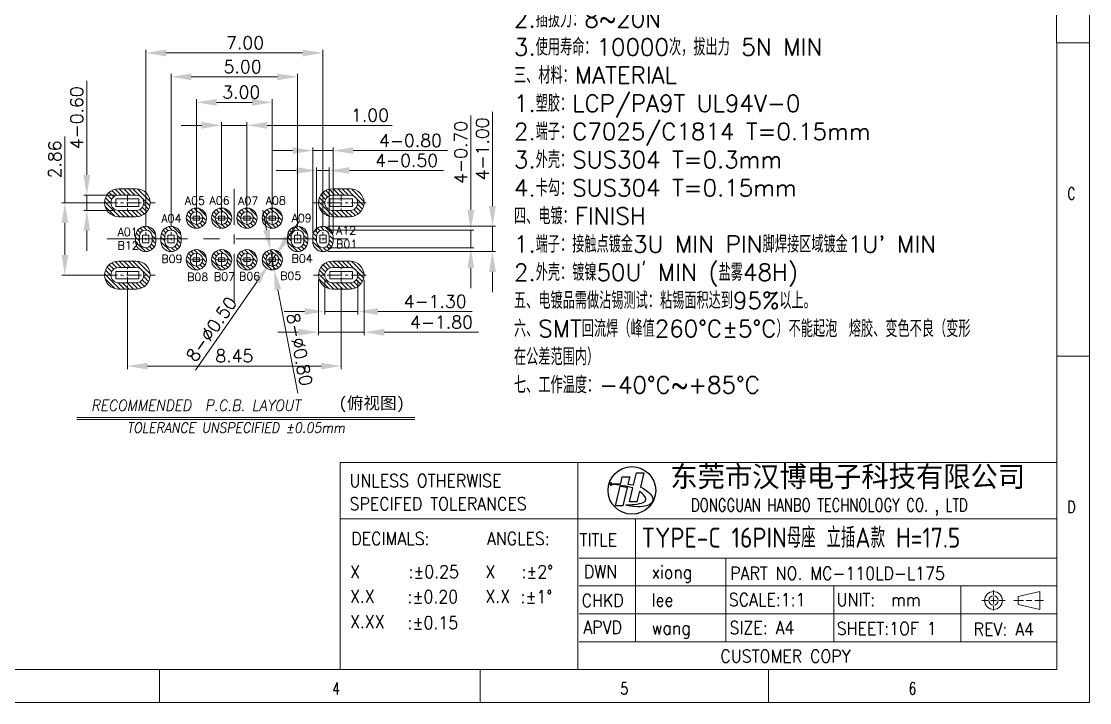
# Model space of a CAD drawing. Extents: x 2510 to 2661, y 709 to 762.
# Drawn here: x 2540.81 to 2583.01, y 709.97 to 736.9 of the extents above; entities that cross this region are included whole.
import ezdxf
from ezdxf.enums import TextEntityAlignment as Align

# ---------------------------------------------------------------- set-up
doc = ezdxf.new("R2010")
doc.units = 0
doc.header["$MEASUREMENT"] = 0
doc.linetypes.add('ACAD_ISO02W100', pattern=[15, 12, -3])
doc.linetypes.add('CENTER', pattern=[50.8, 31.75, -6.35, 6.35, -6.35])
doc.layers.get('0').update_dxf_attribs({"linetype": 'CONTINUOUS', "lineweight": 20})
doc.layers.get('DEFPOINTS').update_dxf_attribs({"linetype": 'CONTINUOUS', "lineweight": 9})
for name, color, linetype, lineweight in [('DIM', 3, 'CONTINUOUS', 9), ('HANBO', 7, 'CONTINUOUS', 9), ('NOTE', 82, 'CONTINUOUS', 18), ('screw', 33, 'CONTINUOUS', 13)]:
    doc.layers.add(name, color=color, linetype=linetype, lineweight=lineweight)
doc.layers.add('layer 1', color=7, linetype='CONTINUOUS')
doc.styles.add('3.5号字', font='gbenor.shx', dxfattribs={"height": 3.5, "bigfont": 'gbcbig.shx'})
doc.styles.add('ROMANS', font='ROMANS.SHX', dxfattribs={"bigfont": 'gbcbig.shx'})
doc.styles.get("Standard").update_dxf_attribs({"font": 'simplex.shx', "bigfont": 'gbcbig.shx'})
doc.styles.add('样式 1', font='gbenor.shx', dxfattribs={"height": 1.2, "bigfont": 'gbcbig.shx'})
doc.dimstyles.new('汉博电子', dxfattribs={"dimtxt": 0.5, "dimasz": 0.8, "dimexe": 0.12, "dimexo": 0.19, "dimgap": 0.15, "dimtad": 1, "dimzin": 1, "dimdsep": 46, "dimtxsty": 'ROMANS', "dimcen": 2.13, "dimclrd": 3, "dimclre": 3, "dimclrt": 2, "dimazin": 2, "dimtfac": 1, "dimtmove": 0, "dimatfit": 3, "dimfxl": 1, "dimlwd": 13, "dimlwe": 13, "dimarcsym": 0})

# ---------------------------------------------------------------- blocks, each defined once
blk = doc.blocks.new('hanbo')
at = {"layer": 'layer 1'}
blk.add_ellipse((-2.076, 0.258), major_axis=(0, 1.277), ratio=1, dxfattribs=at)
at = {"layer": 'layer 1', "color": 7}
for points, knots in [([(-3.194, 0.688), (-3.194, 0.688), (-3.219, 0.622), (-3.219, 0.622), (-3.219, 0.622), (-3.219, 0.622), (-3.292, 0.603), (-3.292, 0.603), (-3.292, 0.603), (-3.292, 0.603), (-3.224, 0.573), (-3.224, 0.573), (-3.224, 0.573), (-3.224, 0.573), (-3.207, 0.502), (-3.207, 0.502), (-3.207, 0.502), (-3.207, 0.502), (-3.179, 0.571), (-3.179, 0.571), (-3.179, 0.571), (-3.179, 0.571), (-3.146, 0.58), (-3.146, 0.58), (-3.146, 0.58), (-2.9, 0.551), (-2.236, 0.485), (-2.026, 0.388), (-2.026, 0.388), (-2.026, 0.388), (-2.198, -0.362), (-2.198, -0.362), (-2.198, -0.362), (-2.198, -0.362), (-1.803, -0.362), (-1.803, -0.362), (-1.803, -0.362), (-1.803, -0.362), (-1.666, 0.218), (-1.666, 0.218), (-1.666, 0.218), (-1.666, 0.218), (-1.423, 0.048), (-1.354, -0.114), (-1.354, -0.114), (-1.285, -0.277), (-1.377, -0.349), (-1.465, -0.39), (-1.465, -0.39), (-1.657, -0.485), (-2.207, -0.521), (-2.417, -0.528), (-2.417, -0.528), (-2.417, -0.528), (-2.141, -0.62), (-1.774, -0.625), (-1.774, -0.625), (-1.407, -0.63), (-1.101, -0.543), (-0.999, -0.398), (-0.999, -0.398), (-0.897, -0.254), (-0.952, -0.084), (-1.037, 0.011), (-1.037, 0.011), (-1.194, 0.188), (-1.397, 0.34), (-1.615, 0.434), (-1.615, 0.434), (-1.615, 0.434), (-1.438, 1.196), (-1.438, 1.196), (-1.438, 1.196), (-1.438, 1.196), (-1.834, 1.196), (-1.834, 1.196), (-1.834, 1.196), (-1.834, 1.196), (-1.985, 0.553), (-1.985, 0.553), (-1.985, 0.553), (-1.985, 0.553), (-2.278, 0.601), (-2.286, 0.602), (-2.286, 0.602), (-2.283, 0.625), (-2.196, 0.983), (-2.196, 0.983), (-2.196, 0.983), (-2.196, 0.983), (-2.591, 0.983), (-2.591, 0.983), (-2.591, 0.983), (-2.62, 0.866), (-2.653, 0.735), (-2.679, 0.625), (-2.679, 0.625), (-2.679, 0.625), (-3.155, 0.61), (-3.155, 0.61), (-3.155, 0.61), (-3.155, 0.61), (-3.176, 0.616), (-3.176, 0.616), (-3.176, 0.616), (-3.176, 0.616), (-3.194, 0.688), (-3.194, 0.688)], [0, 0, 0, 0, 0.035714, 0.035714, 0.035714, 0.035714, 0.071429, 0.071429, 0.071429, 0.071429, 0.107143, 0.107143, 0.107143, 0.107143, 0.142857, 0.142857, 0.142857, 0.142857, 0.178571, 0.178571, 0.178571, 0.178571, 0.214286, 0.214286, 0.214286, 0.214286, 0.25, 0.25, 0.25, 0.25, 0.285714, 0.285714, 0.285714, 0.285714, 0.321429, 0.321429, 0.321429, 0.321429, 0.357143, 0.357143, 0.357143, 0.357143, 0.392857, 0.392857, 0.392857, 0.392857, 0.428571, 0.428571, 0.428571, 0.428571, 0.464286, 0.464286, 0.464286, 0.464286, 0.5, 0.5, 0.5, 0.5, 0.535714, 0.535714, 0.535714, 0.535714, 0.571429, 0.571429, 0.571429, 0.571429, 0.607143, 0.607143, 0.607143, 0.607143, 0.642857, 0.642857, 0.642857, 0.642857, 0.678571, 0.678571, 0.678571, 0.678571, 0.714286, 0.714286, 0.714286, 0.714286, 0.75, 0.75, 0.75, 0.75, 0.785714, 0.785714, 0.785714, 0.785714, 0.821429, 0.821429, 0.821429, 0.821429, 0.857143, 0.857143, 0.857143, 0.857143, 0.892857, 0.892857, 0.892857, 0.892857, 0.928571, 0.928571, 0.928571, 0.928571, 1, 1, 1, 1]), ([(-2.71, 0.482), (-2.71, 0.482), (-2.96, -0.577), (-2.96, -0.577), (-2.96, -0.577), (-2.96, -0.577), (-2.562, -0.577), (-2.562, -0.577), (-2.562, -0.577), (-2.562, -0.577), (-2.328, 0.422), (-2.328, 0.422), (-2.328, 0.422), (-2.328, 0.422), (-2.551, 0.466), (-2.71, 0.482)], [0, 0, 0, 0, 0.2, 0.2, 0.2, 0.2, 0.4, 0.4, 0.4, 0.4, 0.6, 0.6, 0.6, 0.6, 1, 1, 1, 1])]:
    blk.add_open_spline(points, degree=3, knots=knots, dxfattribs=at)
blk = doc.blocks.new('*D28')
at = {"color": 3, "lineweight": 13, "transparency": 16777216}
for p, q in [((2542.527, 729.729), (2542.527, 732.353)), ((2544.206, 729.729), (2542.407, 729.729)), ((2542.527, 727.669), (2542.527, 728.929)), ((2544.206, 726.869), (2542.407, 726.869))]:
    blk.add_line(p, q, dxfattribs=at)
at = {"color": 3, "transparency": 16777216}
for points in [[(2542.394, 728.929), (2542.661, 728.929), (2542.527, 729.729)], [(2542.394, 727.669), (2542.661, 727.669), (2542.527, 726.869)]]:
    blk.add_solid(points, dxfattribs=at)
at = {"layer": 'DEFPOINTS', "color": 0, "transparency": 16777216}
for p in [(2542.527, 729.729), (2544.396, 729.729), (2544.396, 726.869)]:
    blk.add_point(p, dxfattribs=at)
at = {"color": 2, "transparency": 16777216, "insert": (2542.127, 731.441), "char_height": 0.5, "attachment_point": 5, "rotation": 90, "style": 'ROMANS'}
blk.add_mtext('2.86', dxfattribs=at)
blk = doc.blocks.new('*D29')
at = {"color": 3, "lineweight": 13, "transparency": 16777216}
for p, q in [((2543.394, 730.829), (2543.394, 734.548)), ((2544.506, 730.029), (2543.274, 730.029)), ((2543.394, 729.429), (2543.394, 730.029)), ((2544.506, 729.429), (2543.274, 729.429)), ((2543.394, 728.629), (2543.394, 727.829))]:
    blk.add_line(p, q, dxfattribs=at)
at = {"color": 3, "transparency": 16777216}
for points in [[(2543.261, 730.829), (2543.527, 730.829), (2543.394, 730.029)], [(2543.261, 728.629), (2543.527, 728.629), (2543.394, 729.429)]]:
    blk.add_solid(points, dxfattribs=at)
at = {"layer": 'DEFPOINTS', "color": 0, "transparency": 16777216}
for p in [(2543.394, 730.029), (2544.696, 730.029), (2544.696, 729.429)]:
    blk.add_point(p, dxfattribs=at)
at = {"color": 2, "transparency": 16777216, "insert": (2542.994, 733.088), "char_height": 0.5, "attachment_point": 5, "rotation": 90, "style": 'ROMANS'}
blk.add_mtext('4-0.60', dxfattribs=at)
blk = doc.blocks.new('*D30')
at = {"color": 3, "lineweight": 13, "transparency": 16777216}
for p, q in [((2544.996, 726.454), (2544.996, 723.157)), ((2553.446, 726.379), (2553.446, 723.157)), ((2552.646, 723.277), (2545.796, 723.277))]:
    blk.add_line(p, q, dxfattribs=at)
at = {"color": 3, "transparency": 16777216}
for points in [[(2545.796, 723.41), (2545.796, 723.143), (2544.996, 723.277)], [(2552.646, 723.41), (2552.646, 723.143), (2553.446, 723.277)]]:
    blk.add_solid(points, dxfattribs=at)
at = {"layer": 'DEFPOINTS', "color": 0, "transparency": 16777216}
for p in [(2544.996, 726.644), (2553.446, 726.569), (2544.996, 723.277)]:
    blk.add_point(p, dxfattribs=at)
at = {"color": 2, "transparency": 16777216, "insert": (2549.221, 723.677), "char_height": 0.5, "attachment_point": 5, "style": 'ROMANS'}
blk.add_mtext('8.45', dxfattribs=at)
blk = doc.blocks.new('*D31')
at = {"color": 3, "lineweight": 13, "transparency": 16777216}
for p, q in [((2552.796, 726.679), (2552.796, 725.312)), ((2554.096, 726.679), (2554.096, 725.312)), ((2551.996, 725.432), (2551.196, 725.432)), ((2552.796, 725.432), (2554.096, 725.432)), ((2554.896, 725.432), (2558.615, 725.432))]:
    blk.add_line(p, q, dxfattribs=at)
at = {"color": 3, "transparency": 16777216}
for points in [[(2551.996, 725.566), (2551.996, 725.299), (2552.796, 725.432)], [(2554.896, 725.566), (2554.896, 725.299), (2554.096, 725.432)]]:
    blk.add_solid(points, dxfattribs=at)
at = {"layer": 'DEFPOINTS', "color": 0, "transparency": 16777216}
for p in [(2552.796, 726.869), (2554.096, 726.869), (2554.096, 725.432)]:
    blk.add_point(p, dxfattribs=at)
at = {"color": 2, "transparency": 16777216, "insert": (2557.155, 725.832), "char_height": 0.5, "attachment_point": 5, "style": 'ROMANS'}
blk.add_mtext('4-1.30', dxfattribs=at)
blk = doc.blocks.new('*D32')
at = {"color": 3, "lineweight": 13, "transparency": 16777216}
for p, q in [((2545.721, 728.764), (2545.721, 735.769)), ((2551.921, 735.649), (2546.521, 735.649)), ((2552.721, 728.764), (2552.721, 735.769))]:
    blk.add_line(p, q, dxfattribs=at)
at = {"color": 3, "transparency": 16777216}
for points in [[(2546.521, 735.783), (2546.521, 735.516), (2545.721, 735.649)], [(2551.921, 735.783), (2551.921, 735.516), (2552.721, 735.649)]]:
    blk.add_solid(points, dxfattribs=at)
at = {"layer": 'DEFPOINTS', "color": 0, "transparency": 16777216}
for p in [(2545.721, 735.649), (2545.721, 728.574), (2552.721, 728.574)]:
    blk.add_point(p, dxfattribs=at)
at = {"color": 2, "transparency": 16777216, "insert": (2549.646, 736.049), "char_height": 0.5, "attachment_point": 5, "style": 'ROMANS'}
blk.add_mtext('7.00', dxfattribs=at)
blk = doc.blocks.new('*D33')
at = {"color": 3, "lineweight": 13, "transparency": 16777216}
for p, q in [((2546.721, 728.764), (2546.721, 734.826)), ((2551.721, 728.764), (2551.721, 734.826)), ((2550.921, 734.706), (2547.521, 734.706))]:
    blk.add_line(p, q, dxfattribs=at)
at = {"color": 3, "transparency": 16777216}
for points in [[(2547.521, 734.84), (2547.521, 734.573), (2546.721, 734.706)], [(2550.921, 734.84), (2550.921, 734.573), (2551.721, 734.706)]]:
    blk.add_solid(points, dxfattribs=at)
at = {"layer": 'DEFPOINTS', "color": 0, "transparency": 16777216}
for p in [(2546.721, 734.706), (2546.721, 728.574), (2551.721, 728.574)]:
    blk.add_point(p, dxfattribs=at)
at = {"color": 2, "transparency": 16777216, "insert": (2549.549, 735.106), "char_height": 0.5, "attachment_point": 5, "style": 'ROMANS'}
blk.add_mtext('5.00', dxfattribs=at)
blk = doc.blocks.new('*D35')
at = {"color": 3, "lineweight": 13, "transparency": 16777216}
for p, q in [((2547.721, 729.311), (2547.721, 733.818)), ((2549.921, 733.698), (2548.521, 733.698)), ((2550.721, 729.311), (2550.721, 733.818))]:
    blk.add_line(p, q, dxfattribs=at)
at = {"color": 3, "transparency": 16777216}
for points in [[(2548.521, 733.832), (2548.521, 733.565), (2547.721, 733.698)], [(2549.921, 733.832), (2549.921, 733.565), (2550.721, 733.698)]]:
    blk.add_solid(points, dxfattribs=at)
at = {"layer": 'DEFPOINTS', "color": 0, "transparency": 16777216}
for p in [(2547.721, 733.698), (2547.721, 729.121), (2550.721, 729.121)]:
    blk.add_point(p, dxfattribs=at)
at = {"color": 2, "transparency": 16777216, "insert": (2549.495, 734.098), "char_height": 0.5, "attachment_point": 5, "style": 'ROMANS'}
blk.add_mtext('3.00', dxfattribs=at)
blk = doc.blocks.new('*D36')
at = {"color": 3, "lineweight": 13, "transparency": 16777216}
for p, q in [((2547.921, 732.789), (2547.121, 732.789)), ((2548.721, 729.311), (2548.721, 732.909)), ((2548.721, 732.789), (2549.721, 732.789)), ((2549.721, 729.311), (2549.721, 732.909)), ((2550.521, 732.789), (2555.457, 732.789))]:
    blk.add_line(p, q, dxfattribs=at)
at = {"color": 3, "transparency": 16777216}
for points in [[(2547.921, 732.922), (2547.921, 732.655), (2548.721, 732.789)], [(2550.521, 732.922), (2550.521, 732.655), (2549.721, 732.789)]]:
    blk.add_solid(points, dxfattribs=at)
at = {"layer": 'DEFPOINTS', "color": 0, "transparency": 16777216}
for p in [(2548.721, 732.789), (2548.721, 729.121), (2549.721, 729.121)]:
    blk.add_point(p, dxfattribs=at)
at = {"color": 2, "transparency": 16777216, "insert": (2554.581, 733.189), "char_height": 0.5, "attachment_point": 5, "style": 'ROMANS'}
blk.add_mtext('1.00', dxfattribs=at)
blk = doc.blocks.new('*D34')
at = {"color": 3, "lineweight": 13, "transparency": 16777216}
for p, q in [((2551.521, 731.791), (2550.721, 731.791)), ((2552.321, 728.539), (2552.321, 731.911)), ((2552.321, 731.791), (2553.121, 731.791)), ((2553.121, 728.539), (2553.121, 731.911)), ((2553.921, 731.791), (2557.64, 731.791))]:
    blk.add_line(p, q, dxfattribs=at)
at = {"color": 3, "transparency": 16777216}
for points in [[(2551.521, 731.925), (2551.521, 731.658), (2552.321, 731.791)], [(2553.921, 731.925), (2553.921, 731.658), (2553.121, 731.791)]]:
    blk.add_solid(points, dxfattribs=at)
at = {"layer": 'DEFPOINTS', "color": 0, "transparency": 16777216}
for p in [(2552.321, 731.791), (2552.321, 728.349), (2553.121, 728.349)]:
    blk.add_point(p, dxfattribs=at)
at = {"color": 2, "transparency": 16777216, "insert": (2556.18, 732.191), "char_height": 0.5, "attachment_point": 5, "style": 'ROMANS'}
blk.add_mtext('4-0.80', dxfattribs=at)
blk = doc.blocks.new('*D37')
at = {"color": 3, "lineweight": 13, "transparency": 16777216}
for p, q in [((2551.321, 728.338), (2551.779, 728.995)), ((2550.864, 727.682), (2550.578, 727.272)), ((2547.682, 723.12), (2550.12, 726.616))]:
    blk.add_line(p, q, dxfattribs=at)
at = {"color": 3, "transparency": 16777216}
for points in [[(2551.212, 728.415), (2551.431, 728.262), (2550.864, 727.682)], [(2550.011, 726.692), (2550.229, 726.54), (2550.578, 727.272)]]:
    blk.add_solid(points, dxfattribs=at)
at = {"layer": 'DEFPOINTS', "color": 0, "transparency": 16777216}
for p in [(2550.864, 727.682), (2550.578, 727.272)]:
    blk.add_point(p, dxfattribs=at)
at = {"color": 2, "transparency": 16777216, "insert": (2548.318, 724.732), "char_height": 0.5, "attachment_point": 5, "rotation": 55.1079, "style": 'ROMANS'}
blk.add_mtext('8-∅0.50', dxfattribs=at)
blk = doc.blocks.new('*D38')
at = {"color": 3, "lineweight": 13, "transparency": 16777216}
for p, q in [((2550.496, 728.656), (2550.347, 729.442)), ((2550.646, 727.87), (2550.796, 727.084)), ((2551.726, 722.2), (2550.945, 726.298))]:
    blk.add_line(p, q, dxfattribs=at)
at = {"color": 3, "transparency": 16777216}
for points in [[(2550.627, 728.681), (2550.365, 728.631), (2550.646, 727.87)], [(2551.076, 726.323), (2550.814, 726.273), (2550.796, 727.084)]]:
    blk.add_solid(points, dxfattribs=at)
at = {"layer": 'DEFPOINTS', "color": 0, "transparency": 16777216}
for p in [(2550.646, 727.87), (2550.796, 727.084)]:
    blk.add_point(p, dxfattribs=at)
at = {"color": 2, "transparency": 16777216, "insert": (2551.803, 723.931), "char_height": 0.5, "attachment_point": 5, "rotation": 280.7829, "style": 'ROMANS'}
blk.add_mtext('8-∅0.80', dxfattribs=at)
blk = doc.blocks.new('*D39')
at = {"color": 3, "lineweight": 13, "transparency": 16777216}
for p, q in [((2552.546, 726.679), (2552.546, 724.493)), ((2554.346, 726.679), (2554.346, 724.493)), ((2551.746, 724.613), (2550.946, 724.613)), ((2552.546, 724.613), (2554.346, 724.613)), ((2555.146, 724.613), (2558.865, 724.613))]:
    blk.add_line(p, q, dxfattribs=at)
at = {"color": 3, "transparency": 16777216}
for points in [[(2551.746, 724.747), (2551.746, 724.48), (2552.546, 724.613)], [(2555.146, 724.747), (2555.146, 724.48), (2554.346, 724.613)]]:
    blk.add_solid(points, dxfattribs=at)
at = {"layer": 'DEFPOINTS', "color": 0, "transparency": 16777216}
for p in [(2552.546, 726.869), (2554.346, 726.869), (2554.346, 724.613)]:
    blk.add_point(p, dxfattribs=at)
at = {"color": 2, "transparency": 16777216, "insert": (2557.405, 725.013), "char_height": 0.5, "attachment_point": 5, "style": 'ROMANS'}
blk.add_mtext('4-1.80', dxfattribs=at)
blk = doc.blocks.new('*D40')
at = {"color": 3, "lineweight": 13, "transparency": 16777216}
for p, q in [((2551.671, 731.004), (2550.871, 731.004)), ((2552.471, 728.589), (2552.471, 731.124)), ((2552.471, 731.004), (2552.971, 731.004)), ((2552.971, 728.589), (2552.971, 731.124)), ((2553.771, 731.004), (2557.49, 731.004))]:
    blk.add_line(p, q, dxfattribs=at)
at = {"color": 3, "transparency": 16777216}
for points in [[(2551.671, 731.138), (2551.671, 730.871), (2552.471, 731.004)], [(2553.771, 731.138), (2553.771, 730.871), (2552.971, 731.004)]]:
    blk.add_solid(points, dxfattribs=at)
at = {"layer": 'DEFPOINTS', "color": 0, "transparency": 16777216}
for p in [(2552.471, 731.004), (2552.471, 728.399), (2552.971, 728.399)]:
    blk.add_point(p, dxfattribs=at)
at = {"color": 2, "transparency": 16777216, "insert": (2556.03, 731.404), "char_height": 0.5, "attachment_point": 5, "style": 'ROMANS'}
blk.add_mtext('4-0.50', dxfattribs=at)
blk = doc.blocks.new('*D41')
at = {"color": 3, "lineweight": 13, "transparency": 16777216}
for p, q in [((2558.564, 729.449), (2558.564, 733.18)), ((2552.911, 728.649), (2558.684, 728.649)), ((2558.564, 727.949), (2558.564, 728.649)), ((2552.911, 727.949), (2558.684, 727.949)), ((2558.564, 727.149), (2558.564, 726.349))]:
    blk.add_line(p, q, dxfattribs=at)
at = {"color": 3, "transparency": 16777216}
for points in [[(2558.431, 729.449), (2558.697, 729.449), (2558.564, 728.649)], [(2558.431, 727.149), (2558.697, 727.149), (2558.564, 727.949)]]:
    blk.add_solid(points, dxfattribs=at)
at = {"layer": 'DEFPOINTS', "color": 0, "transparency": 16777216}
for p in [(2552.721, 728.649), (2552.721, 727.949), (2558.564, 727.949)]:
    blk.add_point(p, dxfattribs=at)
at = {"color": 2, "transparency": 16777216, "insert": (2558.164, 731.721), "char_height": 0.5, "attachment_point": 5, "rotation": 90, "style": 'ROMANS'}
blk.add_mtext('4-0.70', dxfattribs=at)
blk = doc.blocks.new('*D42')
at = {"color": 3, "lineweight": 13, "transparency": 16777216}
for p, q in [((2559.42, 729.599), (2559.42, 733.318)), ((2552.911, 728.799), (2559.54, 728.799)), ((2559.42, 727.799), (2559.42, 728.799)), ((2552.911, 727.799), (2559.54, 727.799)), ((2559.42, 726.999), (2559.42, 726.199))]:
    blk.add_line(p, q, dxfattribs=at)
at = {"color": 3, "transparency": 16777216}
for points in [[(2559.286, 729.599), (2559.553, 729.599), (2559.42, 728.799)], [(2559.286, 726.999), (2559.553, 726.999), (2559.42, 727.799)]]:
    blk.add_solid(points, dxfattribs=at)
at = {"layer": 'DEFPOINTS', "color": 0, "transparency": 16777216}
for p in [(2552.721, 728.799), (2552.721, 727.799), (2559.42, 727.799)]:
    blk.add_point(p, dxfattribs=at)
at = {"color": 2, "transparency": 16777216, "insert": (2559.02, 731.858), "char_height": 0.5, "attachment_point": 5, "rotation": 90, "style": 'ROMANS'}
blk.add_mtext('4-1.00', dxfattribs=at)

msp = doc.modelspace()

# ---------------------------------------------------------------- hatches: boundary and pattern name
h = msp.add_hatch()
h.set_pattern_fill('ANSI31', color=256, scale=0.04, angle=90, style=0)
h.set_pattern_definition([(135, (3918.84972, 823.12077), (-0.089802561, -0.089802561), [])])
edge = h.paths.add_edge_path(flags=16)
edge.add_line((2545.346, 729.429), (2544.646, 729.429))
edge.add_arc((2544.646, 729.729), 0.3, 90, 270, ccw=False)
edge.add_line((2544.646, 730.029), (2545.346, 730.029))
edge.add_arc((2545.346, 729.729), 0.3, -90, 90, ccw=False)
edge = h.paths.add_edge_path()
edge.add_line((2545.346, 729.179), (2544.646, 729.179))
edge.add_arc((2544.646, 729.729), 0.55, 90, 270, ccw=False)
edge.add_line((2544.646, 730.279), (2545.346, 730.279))
edge.add_arc((2545.346, 729.729), 0.55, -90, 90, ccw=False)
h = msp.add_hatch()
h.set_pattern_fill('ANSI31', color=256, scale=0.04, angle=90, style=0)
h.set_pattern_definition([(135, (3927.29972, 823.12077), (-0.089802561, -0.089802561), [])])
edge = h.paths.add_edge_path(flags=16)
edge.add_line((2553.796, 729.429), (2553.096, 729.429))
edge.add_arc((2553.096, 729.729), 0.3, 90, 270, ccw=False)
edge.add_line((2553.096, 730.029), (2553.796, 730.029))
edge.add_arc((2553.796, 729.729), 0.3, -90, 90, ccw=False)
edge = h.paths.add_edge_path()
edge.add_line((2553.796, 729.179), (2553.096, 729.179))
edge.add_arc((2553.096, 729.729), 0.55, 90, 270, ccw=False)
edge.add_line((2553.096, 730.279), (2553.796, 730.279))
edge.add_arc((2553.796, 729.729), 0.55, -90, 90, ccw=False)
h = msp.add_hatch()
h.set_pattern_fill('ANSI31', color=256, scale=0.04, angle=90, style=0)
h.set_pattern_definition([(135, (2518.50048, 193.06537), (-0.08980256, -0.08980256), [])])
edge = h.paths.add_edge_path()
edge.add_arc((2547.721, 729.121), 0.4, 90, 450)
edge = h.paths.add_edge_path(flags=16)
edge.add_arc((2547.721, 729.121), 0.25, 90, 450)
h = msp.add_hatch()
h.set_pattern_fill('ANSI31', color=256, scale=0.04, angle=90, style=0)
h.set_pattern_definition([(135, (2519.50048, 193.06537), (-0.08980256, -0.08980256), [])])
edge = h.paths.add_edge_path()
edge.add_arc((2548.721, 729.121), 0.4, 90, 450)
edge = h.paths.add_edge_path(flags=16)
edge.add_arc((2548.721, 729.121), 0.25, 90, 450)
h = msp.add_hatch()
h.set_pattern_fill('ANSI31', color=256, scale=0.04, angle=90, style=0)
h.set_pattern_definition([(135, (2520.50048, 193.06537), (-0.08980256, -0.08980256), [])])
edge = h.paths.add_edge_path()
edge.add_arc((2549.721, 729.121), 0.4, 90, 450)
edge = h.paths.add_edge_path(flags=16)
edge.add_arc((2549.721, 729.121), 0.25, 90, 450)
h = msp.add_hatch()
h.set_pattern_fill('ANSI31', color=256, scale=0.04, angle=90, style=0)
h.set_pattern_definition([(135, (2521.50048, 193.06537), (-0.08980256, -0.08980256), [])])
edge = h.paths.add_edge_path()
edge.add_arc((2550.721, 729.121), 0.4, 90, 450)
edge = h.paths.add_edge_path(flags=16)
edge.add_arc((2550.721, 729.121), 0.25, 90, 450)
h = msp.add_hatch()
h.set_pattern_fill('ANSI31', color=256, scale=0.04, angle=90, style=0)
h.set_pattern_definition([(135, (3981.40356, 892.20937), (-0.089802561, -0.089802561), [])])
edge = h.paths.add_edge_path(flags=16)
edge.add_line((2545.971, 728.399), (2545.971, 728.199))
edge.add_arc((2545.721, 728.199), 0.25, 180, 360, ccw=False)
edge.add_line((2545.471, 728.199), (2545.471, 728.399))
edge.add_arc((2545.721, 728.399), 0.25, 0, 180, ccw=False)
edge = h.paths.add_edge_path()
edge.add_arc((2545.721, 728.199), 0.4, 180, 360)
edge.add_line((2546.121, 728.199), (2546.121, 728.399))
edge.add_arc((2545.721, 728.399), 0.4, 0, 180)
edge.add_line((2545.321, 728.399), (2545.321, 728.199))
h = msp.add_hatch()
h.set_pattern_fill('ANSI31', color=256, scale=0.04, angle=90, style=0)
h.set_pattern_definition([(135, (3982.40356, 892.20937), (-0.089802561, -0.089802561), [])])
edge = h.paths.add_edge_path(flags=16)
edge.add_line((2546.971, 728.399), (2546.971, 728.199))
edge.add_arc((2546.721, 728.199), 0.25, 180, 360, ccw=False)
edge.add_line((2546.471, 728.199), (2546.471, 728.399))
edge.add_arc((2546.721, 728.399), 0.25, 0, 180, ccw=False)
edge = h.paths.add_edge_path()
edge.add_arc((2546.721, 728.199), 0.4, 180, 360)
edge.add_line((2547.121, 728.199), (2547.121, 728.399))
edge.add_arc((2546.721, 728.399), 0.4, 0, 180)
edge.add_line((2546.321, 728.399), (2546.321, 728.199))
h = msp.add_hatch()
h.set_pattern_fill('ANSI31', color=256, scale=0.04, angle=90, style=0)
h.set_pattern_definition([(135, (3987.40356, 892.20937), (-0.089802561, -0.089802561), [])])
edge = h.paths.add_edge_path(flags=16)
edge.add_line((2551.971, 728.399), (2551.971, 728.199))
edge.add_arc((2551.721, 728.199), 0.25, 180, 360, ccw=False)
edge.add_line((2551.471, 728.199), (2551.471, 728.399))
edge.add_arc((2551.721, 728.399), 0.25, 0, 180, ccw=False)
edge = h.paths.add_edge_path()
edge.add_arc((2551.721, 728.199), 0.4, 180, 360)
edge.add_line((2552.121, 728.199), (2552.121, 728.399))
edge.add_arc((2551.721, 728.399), 0.4, 0, 180)
edge.add_line((2551.321, 728.399), (2551.321, 728.199))
h = msp.add_hatch()
h.set_pattern_fill('ANSI31', color=256, scale=0.04, angle=90, style=0)
h.set_pattern_definition([(135, (3988.40356, 892.20937), (-0.089802561, -0.089802561), [])])
edge = h.paths.add_edge_path(flags=16)
edge.add_line((2552.971, 728.399), (2552.971, 728.199))
edge.add_arc((2552.721, 728.199), 0.25, 180, 360, ccw=False)
edge.add_line((2552.471, 728.199), (2552.471, 728.399))
edge.add_arc((2552.721, 728.399), 0.25, 0, 180, ccw=False)
edge = h.paths.add_edge_path()
edge.add_arc((2552.721, 728.199), 0.4, 180, 360)
edge.add_line((2553.121, 728.199), (2553.121, 728.399))
edge.add_arc((2552.721, 728.399), 0.4, 0, 180)
edge.add_line((2552.321, 728.399), (2552.321, 728.199))
h = msp.add_hatch()
h.set_pattern_fill('ANSI31', color=256, scale=0.04, angle=90, style=0)
h.set_pattern_definition([(135, (2518.50048, 191.42159), (-0.08980256, -0.08980256), [])])
edge = h.paths.add_edge_path()
edge.add_arc((2547.721, 727.477), 0.4, 90, 450)
edge = h.paths.add_edge_path(flags=16)
edge.add_arc((2547.721, 727.477), 0.25, 90, 450)
h = msp.add_hatch()
h.set_pattern_fill('ANSI31', color=256, scale=0.04, angle=90, style=0)
h.set_pattern_definition([(135, (2519.50048, 191.42159), (-0.08980256, -0.08980256), [])])
edge = h.paths.add_edge_path()
edge.add_arc((2548.721, 727.477), 0.4, 90, 450)
edge = h.paths.add_edge_path(flags=16)
edge.add_arc((2548.721, 727.477), 0.25, 90, 450)
h = msp.add_hatch()
h.set_pattern_fill('ANSI31', color=256, scale=0.04, angle=90, style=0)
h.set_pattern_definition([(135, (2520.50048, 191.42159), (-0.08980256, -0.08980256), [])])
edge = h.paths.add_edge_path()
edge.add_arc((2549.721, 727.477), 0.4, 90, 450)
edge = h.paths.add_edge_path(flags=16)
edge.add_arc((2549.721, 727.477), 0.25, 90, 450)
h = msp.add_hatch()
h.set_pattern_fill('ANSI31', color=256, scale=0.04, angle=90, style=0)
h.set_pattern_definition([(135, (2521.50048, 191.42159), (-0.08980256, -0.08980256), [])])
edge = h.paths.add_edge_path()
edge.add_arc((2550.721, 727.477), 0.4, 0, 360)
edge = h.paths.add_edge_path(flags=16)
edge.add_arc((2550.721, 727.477), 0.25, 0, 360)
h = msp.add_hatch()
h.set_pattern_fill('ANSI31', color=256, scale=0.04, angle=90, style=0)
h.set_pattern_definition([(135, (3918.84972, 820.26077), (-0.089802561, -0.089802561), [])])
edge = h.paths.add_edge_path(flags=16)
edge.add_line((2545.346, 726.569), (2544.646, 726.569))
edge.add_arc((2544.646, 726.869), 0.3, 90, 270, ccw=False)
edge.add_line((2544.646, 727.169), (2545.346, 727.169))
edge.add_arc((2545.346, 726.869), 0.3, -90, 90, ccw=False)
edge = h.paths.add_edge_path()
edge.add_line((2545.346, 726.319), (2544.646, 726.319))
edge.add_arc((2544.646, 726.869), 0.55, 90, 270, ccw=False)
edge.add_line((2544.646, 727.419), (2545.346, 727.419))
edge.add_arc((2545.346, 726.869), 0.55, -90, 90, ccw=False)
h = msp.add_hatch()
h.set_pattern_fill('ANSI31', color=256, scale=0.04, angle=90, style=0)
h.set_pattern_definition([(135, (3927.29972, 820.26077), (-0.089802561, -0.089802561), [])])
edge = h.paths.add_edge_path(flags=16)
edge.add_line((2553.796, 726.569), (2553.096, 726.569))
edge.add_arc((2553.096, 726.869), 0.3, 90, 270, ccw=False)
edge.add_line((2553.096, 727.169), (2553.796, 727.169))
edge.add_arc((2553.796, 726.869), 0.3, -90, 90, ccw=False)
edge = h.paths.add_edge_path()
edge.add_line((2553.796, 726.319), (2553.096, 726.319))
edge.add_arc((2553.096, 726.869), 0.55, 90, 270, ccw=False)
edge.add_line((2553.096, 727.419), (2553.796, 727.419))
edge.add_arc((2553.796, 726.869), 0.55, -90, 90, ccw=False)

# ---------------------------------------------------------------- linework, layer by layer
for p, q in [((2544.646, 730.279), (2545.346, 730.279)), ((2553.796, 730.279), (2553.096, 730.279)), ((2544.646, 730.029), (2545.346, 730.029)), ((2553.796, 730.029), (2553.096, 730.029)), ((2544.646, 729.429), (2545.346, 729.429)), ((2553.796, 729.429), (2553.096, 729.429)), ((2544.646, 729.179), (2545.346, 729.179)), ((2553.796, 729.179), (2553.096, 729.179)), ((2545.321, 728.399), (2545.321, 728.199)), ((2545.471, 728.399), (2545.471, 728.199)), ((2545.971, 728.399), (2545.971, 728.199)), ((2546.121, 728.399), (2546.121, 728.199)), ((2546.321, 728.399), (2546.321, 728.199)), ((2546.471, 728.399), (2546.471, 728.199)), ((2546.971, 728.399), (2546.971, 728.199)), ((2547.121, 728.399), (2547.121, 728.199)), ((2551.321, 728.399), (2551.321, 728.199)), ((2551.471, 728.399), (2551.471, 728.199)), ((2551.971, 728.399), (2551.971, 728.199)), ((2552.121, 728.399), (2552.121, 728.199)), ((2552.321, 728.399), (2552.321, 728.199)), ((2552.471, 728.399), (2552.471, 728.199)), ((2552.971, 728.399), (2552.971, 728.199)), ((2553.121, 728.399), (2553.121, 728.199)), ((2544.646, 727.419), (2545.346, 727.419)), ((2544.646, 727.169), (2545.346, 727.169)), ((2553.796, 727.419), (2553.096, 727.419)), ((2553.796, 727.169), (2553.096, 727.169)), ((2544.646, 726.569), (2545.346, 726.569)), ((2544.646, 726.319), (2545.346, 726.319)), ((2553.796, 726.569), (2553.096, 726.569)), ((2553.796, 726.319), (2553.096, 726.319))]:
    msp.add_line(p, q)
at = {"color": 1, "linetype": 'CENTER', "ltscale": 0.018659}
msp.add_line((2544.014, 729.729), (2546.093, 729.729), dxfattribs=at)
at = {"color": 3}
for p, q in [((2544.546, 729.579), (2544.546, 729.879)), ((2544.546, 729.879), (2545.446, 729.879)), ((2545.446, 729.879), (2545.446, 729.579)), ((2552.996, 729.579), (2552.996, 729.879)), ((2552.996, 729.879), (2553.896, 729.879)), ((2553.896, 729.879), (2553.896, 729.579)), ((2545.446, 729.579), (2544.546, 729.579)), ((2553.896, 729.579), (2552.996, 729.579)), ((2547.596, 729.046), (2547.596, 729.196)), ((2547.596, 729.196), (2547.846, 729.196)), ((2547.846, 729.046), (2547.596, 729.046)), ((2547.846, 729.196), (2547.846, 729.046)), ((2548.596, 729.046), (2548.596, 729.196)), ((2548.596, 729.196), (2548.846, 729.196)), ((2548.846, 729.046), (2548.596, 729.046)), ((2548.846, 729.196), (2548.846, 729.046)), ((2549.596, 729.046), (2549.596, 729.196)), ((2549.596, 729.196), (2549.846, 729.196)), ((2549.846, 729.046), (2549.596, 729.046)), ((2549.846, 729.196), (2549.846, 729.046)), ((2550.596, 729.046), (2550.596, 729.196)), ((2550.596, 729.196), (2550.846, 729.196)), ((2550.846, 729.046), (2550.596, 729.046)), ((2550.846, 729.196), (2550.846, 729.046)), ((2545.596, 728.299), (2545.596, 728.449)), ((2545.596, 728.449), (2545.721, 728.449)), ((2545.721, 728.449), (2545.846, 728.449)), ((2545.846, 728.449), (2545.846, 728.299)), ((2546.596, 728.299), (2546.596, 728.449)), ((2546.596, 728.449), (2546.721, 728.449)), ((2546.721, 728.449), (2546.846, 728.449)), ((2546.846, 728.449), (2546.846, 728.299)), ((2551.596, 728.299), (2551.596, 728.449)), ((2551.596, 728.449), (2551.721, 728.449)), ((2551.721, 728.449), (2551.846, 728.449)), ((2551.846, 728.449), (2551.846, 728.299)), ((2552.596, 728.299), (2552.596, 728.449)), ((2552.596, 728.449), (2552.721, 728.449)), ((2552.721, 728.449), (2552.846, 728.449)), ((2552.846, 728.449), (2552.846, 728.299)), ((2545.596, 728.149), (2545.596, 728.299)), ((2545.596, 728.149), (2545.721, 728.149)), ((2545.721, 728.149), (2545.846, 728.149)), ((2545.846, 728.299), (2545.846, 728.149)), ((2546.596, 728.149), (2546.596, 728.299)), ((2546.596, 728.149), (2546.721, 728.149)), ((2546.721, 728.149), (2546.846, 728.149)), ((2546.846, 728.299), (2546.846, 728.149)), ((2551.596, 728.149), (2551.596, 728.299)), ((2551.596, 728.149), (2551.721, 728.149)), ((2551.721, 728.149), (2551.846, 728.149)), ((2551.846, 728.299), (2551.846, 728.149)), ((2552.596, 728.149), (2552.596, 728.299)), ((2552.596, 728.149), (2552.721, 728.149)), ((2552.721, 728.149), (2552.846, 728.149)), ((2552.846, 728.299), (2552.846, 728.149)), ((2547.596, 727.402), (2547.596, 727.552)), ((2547.596, 727.552), (2547.846, 727.552)), ((2547.846, 727.402), (2547.596, 727.402)), ((2547.846, 727.552), (2547.846, 727.402)), ((2548.596, 727.402), (2548.596, 727.552)), ((2548.596, 727.552), (2548.846, 727.552)), ((2548.846, 727.402), (2548.596, 727.402)), ((2548.846, 727.552), (2548.846, 727.402)), ((2549.596, 727.402), (2549.596, 727.552)), ((2549.596, 727.552), (2549.846, 727.552)), ((2549.846, 727.402), (2549.596, 727.402)), ((2549.846, 727.552), (2549.846, 727.402)), ((2550.596, 727.402), (2550.596, 727.552)), ((2550.596, 727.552), (2550.846, 727.552)), ((2550.846, 727.402), (2550.596, 727.402)), ((2550.846, 727.552), (2550.846, 727.402)), ((2544.546, 726.719), (2544.546, 727.019)), ((2544.546, 727.019), (2545.446, 727.019)), ((2545.446, 726.719), (2544.546, 726.719)), ((2545.446, 727.019), (2545.446, 726.719)), ((2552.996, 726.719), (2552.996, 727.019)), ((2552.996, 727.019), (2553.896, 727.019)), ((2553.896, 726.719), (2552.996, 726.719)), ((2553.896, 727.019), (2553.896, 726.719))]:
    msp.add_line(p, q, dxfattribs=at)
at = {"color": 1, "linetype": 'CENTER', "ltscale": 0.00821}
msp.add_line((2544.996, 730.059), (2544.996, 729.399), dxfattribs=at)
at = {"color": 240, "linetype": 'CENTER', "ltscale": 0.018659}
for p, q in [((2554.427, 729.729), (2552.349, 729.729)), ((2544.014, 726.869), (2546.093, 726.869)), ((2554.427, 726.869), (2552.349, 726.869))]:
    msp.add_line(p, q, dxfattribs=at)
at = {"color": 240, "linetype": 'CENTER', "ltscale": 0.00821}
for p, q in [((2553.446, 730.059), (2553.446, 729.399)), ((2544.996, 726.539), (2544.996, 727.199)), ((2553.446, 726.539), (2553.446, 727.199))]:
    msp.add_line(p, q, dxfattribs=at)
at = {"color": 240, "linetype": 'CENTER', "ltscale": 0.015549}
for p, q in [((2547.721, 728.846), (2547.721, 729.396)), ((2548.721, 728.846), (2548.721, 729.396)), ((2549.721, 728.846), (2549.721, 729.396)), ((2550.721, 728.846), (2550.721, 729.396)), ((2547.996, 729.121), (2547.446, 729.121)), ((2548.996, 729.121), (2548.446, 729.121)), ((2549.996, 729.121), (2549.446, 729.121)), ((2550.996, 729.121), (2550.446, 729.121))]:
    msp.add_line(p, q, dxfattribs=at)
at = {"color": 1, "linetype": 'CENTER', "ltscale": 0.004}
for p, q in [((2545.721, 728.574), (2545.721, 728.149)), ((2546.721, 728.574), (2546.721, 728.149))]:
    msp.add_line(p, q, dxfattribs=at)
at = {"color": 240, "linetype": 'CENTER', "ltscale": 0.004}
for p, q in [((2551.721, 728.574), (2551.721, 728.149)), ((2552.721, 728.574), (2552.721, 728.149))]:
    msp.add_line(p, q, dxfattribs=at)
at = {"color": 1, "linetype": 'CENTER', "ltscale": 0.003}
for p, q in [((2545.846, 728.299), (2545.596, 728.299)), ((2546.846, 728.299), (2546.596, 728.299)), ((2551.846, 728.299), (2551.596, 728.299)), ((2552.846, 728.299), (2552.596, 728.299))]:
    msp.add_line(p, q, dxfattribs=at)
at = {"color": 1, "linetype": 'CENTER', "ltscale": 0.015549}
for p, q in [((2547.721, 727.202), (2547.721, 727.752)), ((2548.721, 727.202), (2548.721, 727.752)), ((2549.721, 727.202), (2549.721, 727.752)), ((2550.721, 727.202), (2550.721, 727.752)), ((2547.996, 727.477), (2547.446, 727.477)), ((2548.996, 727.477), (2548.446, 727.477)), ((2549.996, 727.477), (2549.446, 727.477)), ((2550.996, 727.477), (2550.446, 727.477))]:
    msp.add_line(p, q, dxfattribs=at)
for centre in [(2547.721, 729.121), (2548.721, 729.121), (2549.721, 729.121), (2550.721, 729.121), (2547.721, 727.477), (2548.721, 727.477), (2549.721, 727.477), (2550.721, 727.477)]:
    msp.add_circle(centre, 0.4)
at = {"color": 7, "linetype": 'Continuous'}
for centre in [(2547.721, 729.121), (2548.721, 729.121), (2549.721, 729.121), (2550.721, 729.121), (2547.721, 727.477), (2548.721, 727.477), (2549.721, 727.477), (2550.721, 727.477)]:
    msp.add_circle(centre, 0.25, dxfattribs=at)
for centre, radius, start, end in [((2544.646, 729.729), 0.55, 90, 270), ((2545.346, 729.729), 0.55, 270, 90), ((2553.096, 729.729), 0.55, 90, 270), ((2553.796, 729.729), 0.55, 270, 90), ((2544.646, 729.729), 0.3, 90, 270), ((2545.346, 729.729), 0.3, 270, 90), ((2553.096, 729.729), 0.3, 90, 270), ((2553.796, 729.729), 0.3, 270, 90), ((2545.721, 728.399), 0.4, 0, 180), ((2545.721, 728.399), 0.25, 0, 180), ((2546.721, 728.399), 0.4, 0, 180), ((2546.721, 728.399), 0.25, 0, 180), ((2551.721, 728.399), 0.4, 0, 180), ((2551.721, 728.399), 0.25, 0, 180), ((2552.721, 728.399), 0.4, 0, 180), ((2552.721, 728.399), 0.25, 0, 180), ((2545.721, 728.199), 0.4, 180, 360), ((2545.721, 728.199), 0.25, 180, 360), ((2546.721, 728.199), 0.4, 180, 360), ((2546.721, 728.199), 0.25, 180, 360), ((2551.721, 728.199), 0.4, 180, 360), ((2551.721, 728.199), 0.25, 180, 360), ((2552.721, 728.199), 0.4, 180, 360), ((2552.721, 728.199), 0.25, 180, 360), ((2544.646, 726.869), 0.55, 90, 270), ((2544.646, 726.869), 0.3, 90, 270), ((2545.346, 726.869), 0.55, 270, 90), ((2545.346, 726.869), 0.3, 270, 90), ((2553.096, 726.869), 0.55, 90, 270), ((2553.096, 726.869), 0.3, 90, 270), ((2553.796, 726.869), 0.55, 270, 90), ((2553.796, 726.869), 0.3, 270, 90)]:
    msp.add_arc(centre, radius, start, end)
at = {"layer": 'DIM'}
for p, q in [((2543.002, 721.245), (2556.349, 721.245)), ((2543.002, 721.167), (2556.349, 721.167))]:
    msp.add_line(p, q, dxfattribs=at)
at = {"layer": 'HANBO'}
for p, q in [((2581.707, 736.048), (2583.011, 736.048)), ((2581.707, 723.662), (2583.011, 723.662)), ((2553.405, 719.463), (2581.709, 719.463)), ((2565.064, 712.38), (2565.064, 717.238)), ((2562.839, 715.689), (2581.707, 715.689)), ((2568.644, 712.38), (2568.644, 715.689)), ((2562.839, 714.586), (2581.707, 714.586)), ((2572.902, 714.586), (2572.902, 712.38)), ((2577.922, 714.586), (2577.922, 712.38)), ((2579.214, 714.236), (2579.214, 714.421)), ((2579.214, 713.897), (2579.214, 714.123)), ((2580.181, 714.172), (2581.047, 714.362)), ((2580.181, 714.172), (2580.181, 713.85)), ((2581.047, 714.362), (2581.047, 713.658)), ((2578.989, 714.01), (2578.75, 714.01)), ((2579.101, 714.01), (2579.327, 714.01)), ((2579.214, 713.784), (2579.214, 713.616)), ((2579.44, 714.01), (2579.679, 714.01)), ((2580.393, 714.01), (2580.02, 714.01)), ((2580.181, 713.85), (2581.047, 713.658)), ((2580.506, 714.01), (2580.732, 714.01)), ((2580.845, 714.01), (2581.189, 714.01)), ((2562.839, 713.483), (2581.707, 713.483)), ((2562.839, 712.38), (2581.707, 712.38)), ((2546.266, 711.277), (2546.266, 709.973)), ((2558.935, 711.277), (2558.935, 709.973)), ((2570.321, 711.277), (2570.321, 709.973))]:
    msp.add_line(p, q, dxfattribs=at)
at = {"layer": 'HANBO', "color": 7, "linetype": 'Continuous'}
for p, q in [((2553.405, 719.463), (2553.405, 711.277)), ((2562.798, 711.277), (2562.798, 719.463)), ((2553.405, 717.238), (2581.707, 717.238))]:
    msp.add_line(p, q, dxfattribs=at)
at = {"layer": 'HANBO', "linetype": 'Continuous', "lineweight": 0}
for points in [[(2509.521, 762.122), (2583.011, 762.122), (2583.011, 709.973), (2509.521, 709.973)], [(2510.825, 760.818), (2581.707, 760.818), (2581.709, 711.277), (2510.825, 711.277)]]:
    msp.add_lwpolyline(points, close=True, dxfattribs=at)
at = {"layer": 'HANBO'}
for radius in [0.352, 0.184]:
    msp.add_circle((2579.214, 714.01), radius, dxfattribs=at)
at = {"layer": 'screw', "color": 240, "linetype": 'CENTER', "ltscale": 0.06}
msp.add_line((2549.221, 725.809), (2549.221, 730.277), dxfattribs=at)
at = {"layer": 'screw', "color": 240, "linetype": 'CENTER', "ltscale": 0.1}
msp.add_line((2544.195, 728.299), (2553.884, 728.299), dxfattribs=at)

# ---------------------------------------------------------------- block references
at = {"layer": 'HANBO', "xscale": 0.7359897600000003, "yscale": 0.7359897600000003, "zscale": 0.7359897600000003}
msp.add_blockref('hanbo', (2566.456, 718.171), dxfattribs=at)

# ---------------------------------------------------------------- texts
at = {"color": 2, "oblique": 10, "width": 0.9}
for s, height, p in [('RECOMMENDED  P.C.B. LAYOUT ', 0.44, (2543.564, 721.503)), ('TOLERANCE UNSPECIFIED %%p0.05mm ', 0.4, (2544.982, 720.639))]:
    msp.add_text(s, height=height, dxfattribs=at).set_placement(p)
at = {"color": 2, "char_height": 0.32}
for s, insert, attachment_point in [('\\A1; A05', (2547.047, 729.973), 1), ('\\A1; A06', (2548.023, 729.978), 1), ('\\A1; A07', (2549.155, 729.968), 1), ('\\A1; A08', (2550.241, 729.978), 1), ('\\A1;A04\\P\\P\\PB09', (2546.338, 727.352), 7), ('\\A1;A09\\P\\P\\PB04', (2551.483, 727.366), 7), ('\\A1;A01\\PB12', (2544.609, 727.881), 7), ('\\A1;A12\\PB01', (2553.241, 727.941), 7), ('\\A1;B08', (2547.357, 726.961), 1), ('\\A1; B07', (2548.197, 726.97), 1), ('\\A1;B06', (2549.407, 726.983), 1), ('\\A1;B05', (2551.03, 727.004), 1)]:
    msp.add_mtext(s, dxfattribs=dict(at, insert=insert, attachment_point=attachment_point))
at = {"layer": 'HANBO', "style": 'ROMANS', "width": 0.75}
for s, p in [('C', (2582.291, 729.855)), ('D', (2582.291, 717.47)), ('4', (2553.242, 710.294)), ('5', (2564.628, 710.294)), ('6', (2576.014, 710.294))]:
    msp.add_text(s, height=0.479, dxfattribs=at).set_placement(p, align=Align.CENTER)
at = {"layer": 'HANBO', "color": 7, "style": '3.5号字', "width": 1.6}
msp.add_text('东莞市汉博电子科技有限公司', height=0.93593, dxfattribs=at).set_placement((2566.445, 718.409))
at = {"layer": 'HANBO', "style": 'ROMANS'}
for s, height, width, p in [('UNLESS OTHERWISE  ', 0.50673, 0.9, (2553.773, 718.491)), ('SPECIFED TOLERANCES', 0.50673, 0.9, (2553.773, 717.579)), ('DONGGUAN HANBO TECHNOLOGY CO. , LTD', 0.50673, 0.75, (2567.263, 717.53)), ('DECIMALS:', 0.5067, 0.9, (2553.842, 716.205)), ('ANGLES:', 0.5067, 0.9, (2559.2, 716.205)), ('TITLE', 0.5067, 0.9, (2562.856, 716.158)), ('X        ', 0.5067, 0.9, (2553.79, 714.888)), (':%%P0.25', 0.5067, 0.9, (2556.1, 714.893)), ('X        ', 0.5067, 0.9, (2559.138, 714.888)), (':%%P2%%d', 0.5067, 0.9, (2560.565, 714.893)), ('DWN', 0.5067, 0.9, (2563.033, 714.894)), ('xiong', 0.5067, 0.9, (2565.706, 714.879)), ('PART NO. MC-110LD-L175', 0.50673, 0.9, (2568.809, 714.833)), ('X.X        ', 0.50673, 0.9, (2553.79, 713.921)), (':%%P0.20', 0.5067, 0.9, (2556.068, 713.908)), ('X.X        ', 0.50673, 0.9, (2559.138, 713.921)), (':%%P1%%d', 0.5067, 0.9, (2560.533, 713.908)), ('CHKD', 0.5067, 0.9, (2562.942, 713.76)), ('lee', 0.5067, 0.9, (2565.706, 713.776)), ('SCALE:1:1', 0.5067, 0.9, (2568.758, 713.792)), ('UNIT:  mm', 0.5067, 0.9, (2573.015, 713.792)), ('X.XX        ', 0.50673, 0.9, (2553.79, 712.92)), (':%%P0.15', 0.5067, 0.9, (2556.068, 712.877)), ('APVD', 0.5067, 0.9, (2563.007, 712.698)), ('wang', 0.5067, 0.9, (2565.706, 712.673)), ('SIZE: A4', 0.5067, 0.9, (2568.786, 712.684)), ('SHEET:1OF 1', 0.50673, 0.9, (2573.021, 712.65)), ('REV: A4', 0.5067, 0.9, (2578.429, 712.621)), ('CUSTOMER COPY', 0.50673, 0.9, (2568.427, 711.556))]:
    msp.add_text(s, height=height, dxfattribs=dict(at, width=width)).set_placement(p)
at = {"layer": 'HANBO', "style": '样式 1'}
msp.add_text('TYPE-C 16PIN母座 立插A款 H=17.5', height=0.792, dxfattribs=at).set_placement((2565.311, 716.099))
at = {"layer": 'HANBO', "color": 3, "insert": (2560.269, 746.233), "char_height": 0.667574, "width": 18.10165, "attachment_point": 1, "style": 'ROMANS'}
msp.add_mtext("特性:^J一、电气性能：ELCTRICAL^J1.额定电流：5.0A^J2.接触阻抗：40MILLIOHMS MAX^J3.耐电压：150V AC/1mA MAX  ^J4:绝缘阻抗；150V DC/100 MEGA OHMS MIN^J二、机械性能:^J1.插入力:5~20N^J2.插拔力：8~20N^J3.使用寿命：10000次，拔出力 5N MIN^J三、材料：MATERIAL^J1.塑胶：LCP/PA9T UL94V-0^J2.端子：C7025/C1814 T=0.15mm^J3.外壳：SUS304 T=0.3mm^J4.卡勾：SUS304 T=0.15mm^J四、电镀：FINISH^J1.端子：接触点镀金3U MIN PIN脚焊接区域镀金1U' MIN^J2.外壳：镀镍50U’ MIN (盐雾48H)^J五、电镀品需做沾锡测试：粘锡面积达到95%以上。^J六、SMT回流焊（峰值260°C±5°C）不能起泡 熔胶、变色不良（变形在公差范围内）^J七、工作温度：-40°C~+85°C", dxfattribs=at)
at = {"layer": 'NOTE', "color": 0, "linetype": 'ACAD_ISO02W100', "insert": (2553.342, 722.054), "char_height": 0.48, "width": 3.57191, "attachment_point": 1, "style": 'ROMANS'}
msp.add_mtext('{\\fSimSun|b0|i0|c134|p2;\\C2;(俯视图)}', dxfattribs=at)

# ---------------------------------------------------------------- dimensions: what is measured, and where the dimension line sits
at = {"color": 2}
for base, p1, p2, angle, picture, middle in [((2545.721, 735.649), (2552.721, 728.574), (2545.721, 728.574), 180, '*D32', (2549.646, 735.649)), ((2546.721, 734.706), (2551.721, 728.574), (2546.721, 728.574), 180, '*D33', (2549.549, 734.706)), ((2547.721, 733.698), (2550.721, 729.121), (2547.721, 729.121), 180, '*D35', (2549.495, 733.698)), ((2548.721, 732.789), (2549.721, 729.121), (2548.721, 729.121), 180, '*D36', (2554.581, 732.789)), ((2542.527, 729.729), (2544.396, 726.869), (2544.396, 729.729), 90, '*D28', (2542.527, 731.441)), ((2544.996, 723.277), (2553.446, 726.569), (2544.996, 726.644), 180, '*D30', (2549.221, 723.277))]:
    dim = msp.add_linear_dim(base=base, p1=p1, p2=p2, angle=angle, dimstyle='汉博电子', dxfattribs=at)
    dim.commit()
    dim.dimension.update_dxf_attribs({"geometry": picture, "text_midpoint": middle, "dimtype": 160})
for base, p1, p2, angle, picture, middle in [((2543.394, 730.029), (2544.696, 729.429), (2544.696, 730.029), 90, '*D29', (2543.394, 733.088)), ((2559.42, 727.799), (2552.721, 728.799), (2552.721, 727.799), 90, '*D42', (2559.42, 731.858)), ((2558.564, 727.949), (2552.721, 728.649), (2552.721, 727.949), 90, '*D41', (2558.564, 731.721)), ((2552.321, 731.791), (2553.121, 728.349), (2552.321, 728.349), 180, '*D34', (2556.18, 731.791)), ((2554.346, 724.613), (2552.546, 726.869), (2554.346, 726.869), 180, '*D39', (2557.405, 724.613)), ((2554.096, 725.432), (2552.796, 726.869), (2554.096, 726.869), 180, '*D31', (2557.155, 725.432))]:
    dim = msp.add_linear_dim(base=base, p1=p1, p2=p2, angle=angle, text='4-<>', dimstyle='汉博电子', dxfattribs=at)
    dim.commit()
    dim.dimension.update_dxf_attribs({"geometry": picture, "text_midpoint": middle, "dimtype": 160})
dim = msp.add_linear_dim(base=(2552.471, 731.004), p1=(2552.971, 728.399), p2=(2552.471, 728.399), text='4-<>', dimstyle='汉博电子', dxfattribs=at)
dim.commit()
dim.dimension.update_dxf_attribs({"geometry": '*D40', "text_midpoint": (2556.03, 731.004), "dimtype": 160})
dim = msp.add_diameter_dim_2p(p1=(2550.646, 727.87), p2=(2550.796, 727.084), text='8-<>', dimstyle='汉博电子', dxfattribs=at)
dim.commit()
dim.dimension.update_dxf_attribs({"geometry": '*D38', "text_midpoint": (2551.803, 723.931)})
dim = msp.add_diameter_dim_2p(p1=(2550.864, 727.682), p2=(2550.578, 727.272), text='8-<>', dimstyle='汉博电子', dxfattribs=at)
dim.commit()
dim.dimension.update_dxf_attribs({"geometry": '*D37', "text_midpoint": (2548.646, 724.503), "dimtype": 163})

doc.saveas('drawing.dxf')
